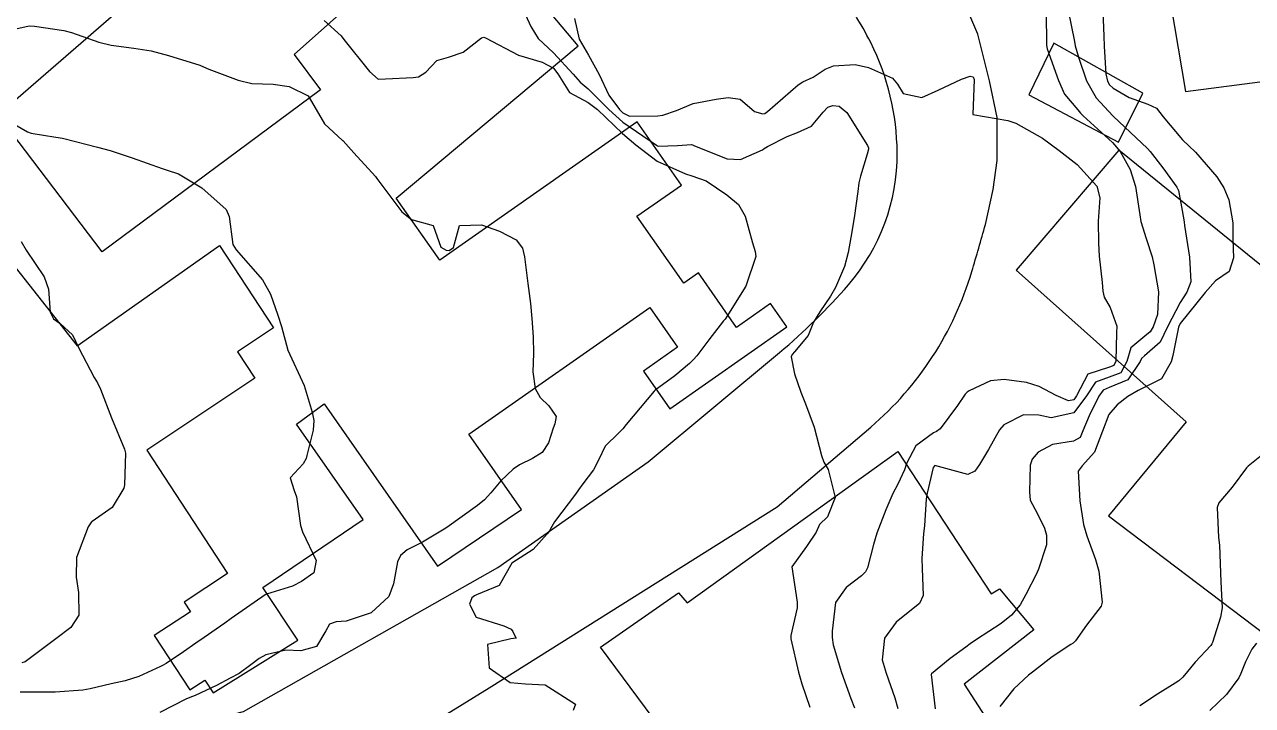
# Model space of a CAD drawing. Header units: metres. Extents: x 318500 to 325275, y 7408834 to 7428799.
# Drawn here: x 322984.7 to 323054.9, y 7421016.7 to 7421055.6 of the extents above; entities that cross this region are included whole.
import ezdxf

# ---------------------------------------------------------------- set-up
doc = ezdxf.new("R2010")
doc.units = ezdxf.units.M
doc.header["$MEASUREMENT"] = 0
for name, color, linetype in [('Curvas de Nivel 1m', 11, 'Continuous'), ('Curvas de Nivel 5m', 15, 'Continuous'), ('Edificações', 30, 'Continuous'), ('Vias Primárias', 230, 'Continuous')]:
    doc.layers.add(name, color=color, linetype=linetype)

msp = doc.modelspace()

# ---------------------------------------------------------------- linework, layer by layer
at = {"layer": 'Curvas de Nivel 1m', "flags": 128}
for points, elevation in [([(323013.01, 7421056.859), (323013.608, 7421055.521), (323014.026, 7421054.844), (323014.918, 7421054.016), (323016.039, 7421052.813), (323016.438, 7421052.349), (323016.892, 7421051.963), (323018.071, 7421050.788), (323018.869, 7421050.054), (323020.796, 7421048.751), (323020.849, 7421048.714), (323020.901, 7421048.697), (323022.003, 7421048.733), (323022.794, 7421048.778), (323022.851, 7421048.769), (323022.973, 7421048.719), (323024.839, 7421047.973), (323025.597, 7421047.93), (323026.847, 7421048.491), (323026.958, 7421048.559), (323027.143, 7421048.666), (323028.26, 7421049.248), (323028.863, 7421049.475), (323029.658, 7421049.842), (323030.317, 7421050.626), (323030.585, 7421050.921), (323030.884, 7421051.023), (323031.242, 7421050.973), (323031.668, 7421050.608), (323032.852, 7421048.731), (323032.913, 7421048.589), (323032.917, 7421048.521), (323032.845, 7421048.237), (323032.45, 7421046.971), (323032.371, 7421046.597), (323032.309, 7421046.091), (323032.1, 7421044.6), (323031.912, 7421043.474), (323031.747, 7421042.605), (323031.548, 7421041.818), (323031.021, 7421040.616), (323030.735, 7421040.121), (323030.128, 7421039.224), (323029.769, 7421038.63), (323029.464, 7421037.877), (323028.694, 7421036.936), (323028.547, 7421036.788), (323028.503, 7421036.643), (323028.676, 7421035.687), (323029.05, 7421034.636), (323029.323, 7421033.964), (323029.816, 7421032.628), (323030.23, 7421031.01), (323030.367, 7421030.622), (323030.604, 7421030.21), (323031.015, 7421028.613), (323030.569, 7421027.507), (323030.115, 7421027.074), (323029.917, 7421026.626), (323029.363, 7421025.816), (323028.53, 7421024.64), (323028.833, 7421022.637), (323028.829, 7421022.304), (323028.481, 7421020.729), (323028.469, 7421020.64), (323028.479, 7421020.542), (323028.915, 7421018.635), (323029.11, 7421017.963), (323029.562, 7421016.629)], 766), ([(323043.067, 7421056.35), (323043.081, 7421054.458), (323043.124, 7421054.26), (323043.769, 7421052.447), (323044.121, 7421051.67), (323044.883, 7421050.767), (323045.035, 7421050.581), (323045.177, 7421050.426), (323046.858, 7421048.904), (323047.301, 7421048.395), (323047.868, 7421047.356), (323048.183, 7421046.386), (323048.423, 7421044.765), (323048.484, 7421044.383), (323048.785, 7421043.407), (323049.121, 7421042.375), (323049.227, 7421041.909), (323049.488, 7421040.369), (323049.434, 7421039.077), (323049.178, 7421038.373), (323049.017, 7421038.074), (323048.712, 7421037.823), (323047.917, 7421037.173), (323047.686, 7421036.39), (323047.335, 7421035.739), (323046.676, 7421035.49), (323045.884, 7421035.199), (323045.374, 7421034.419), (323044.65, 7421033.451), (323043.353, 7421033.156), (323042.648, 7421033.309), (323041.782, 7421033.335), (323040.643, 7421032.759), (323040.402, 7421032.484), (323039.766, 7421031.35), (323039.264, 7421030.5), (323038.993, 7421030.115), (323038.601, 7421029.93), (323036.71, 7421030.437), (323036.607, 7421030.321), (323036.268, 7421028.86), (323036.22, 7421028.544), (323036.116, 7421026.993), (323036.064, 7421026.545), (323035.967, 7421025.118), (323035.982, 7421024.545), (323036.033, 7421023.019), (323035.829, 7421022.547), (323035.083, 7421021.965), (323034.489, 7421021.484), (323033.826, 7421020.57), (323033.699, 7421019.334), (323033.916, 7421018.568), (323034.429, 7421017.164), (323034.596, 7421016.558)], 764), ([(323044.335, 7421056.439), (323044.686, 7421054.681), (323044.729, 7421054.433), (323044.92, 7421053.771), (323045.382, 7421052.423), (323045.928, 7421051.453), (323046.88, 7421050.421), (323046.904, 7421050.4), (323048.853, 7421048.561), (323049.019, 7421048.377), (323049.746, 7421047.457), (323050.541, 7421046.354), (323050.626, 7421046.161), (323050.809, 7421045.215), (323050.941, 7421044.488), (323050.96, 7421044.348), (323050.982, 7421044.162), (323051.266, 7421042.343), (323051.341, 7421040.933), (323051.118, 7421040.344), (323050.734, 7421039.751), (323050.007, 7421038.361), (323049.577, 7421037.497), (323048.695, 7421036.709), (323048.521, 7421036.553), (323048.445, 7421036.382), (323047.737, 7421035.327), (323046.667, 7421034.891), (323046.32, 7421034.75), (323046.08, 7421034.409), (323045.52, 7421033.288), (323045.174, 7421032.422), (323045.013, 7421032.046), (323044.631, 7421031.834), (323043.428, 7421031.648), (323042.621, 7421031.199), (323042.27, 7421030.809), (323042.147, 7421030.465), (323042.108, 7421028.944), (323042.149, 7421028.464), (323042.572, 7421027.674), (323042.973, 7421026.863), (323043.086, 7421026.452), (323043.092, 7421025.912), (323042.61, 7421024.459), (323042.583, 7421024.405), (323042.528, 7421024.296), (323041.912, 7421023.063), (323041.592, 7421022.469), (323041.091, 7421021.877), (323040.489, 7421021.411), (323039.085, 7421020.501), (323038.735, 7421020.247), (323038.473, 7421020.053), (323037.575, 7421019.412), (323036.508, 7421018.539), (323036.497, 7421018.491), (323036.726, 7421016.535)], 763), ([(323046.305, 7421056.41), (323046.374, 7421054.973), (323046.392, 7421054.408), (323046.483, 7421052.83), (323046.582, 7421052.405), (323046.694, 7421052.2), (323046.896, 7421052.007), (323047.805, 7421051.477), (323048.887, 7421051.084), (323049.371, 7421050.859), (323049.755, 7421050.367), (323050.861, 7421049.059), (323051.614, 7421048.339), (323052.829, 7421046.94), (323053.23, 7421046.316), (323053.511, 7421045.615), (323053.73, 7421044.311), (323053.743, 7421043.353), (323053.777, 7421042.31), (323053.538, 7421041.532), (323052.75, 7421040.993), (323052.162, 7421040.329), (323050.722, 7421038.549), (323050.634, 7421038.351), (323050.315, 7421036.736), (323050.206, 7421036.357), (323049.654, 7421035.386), (323048.668, 7421034.895), (323048.32, 7421034.729), (323047.741, 7421034.389), (323047.134, 7421033.917), (323046.65, 7421033.362), (323046.282, 7421032.405), (323045.834, 7421031.199), (323045.118, 7421030.422), (323044.906, 7421030.125), (323044.986, 7421028.424), (323045.211, 7421027.065), (323045.388, 7421026.418), (323045.881, 7421025.069), (323046.071, 7421024.407), (323046.272, 7421022.635), (323046.21, 7421022.404), (323045.383, 7421021.311), (323044.741, 7421020.426), (323044.612, 7421020.294), (323044.477, 7421020.203), (323043.414, 7421019.497), (323042.455, 7421018.76), (323042.285, 7421018.629), (323042.066, 7421018.464), (323041.229, 7421017.681), (323040.423, 7421016.664)], 762), ([(322983.488, 7421055.252), (322984.933, 7421055.561), (322985.25, 7421055.543), (322986.931, 7421055.305), (322987.368, 7421055.196), (322988.922, 7421054.644), (322989.625, 7421054.464), (322990.917, 7421054.301), (322991.907, 7421054.143), (322992.911, 7421053.871), (322994.692, 7421053.313), (322994.902, 7421053.231), (322995.217, 7421053.095), (322996.891, 7421052.456), (322997.671, 7421052.275), (322998.888, 7421052.237), (322999.807, 7421052.11), (323000.878, 7421051.563), (323001.217, 7421051.015), (323001.813, 7421049.959), (323002.85, 7421049.022), (323002.87, 7421049.009), (323002.889, 7421048.989), (323003.507, 7421048.313), (323004.728, 7421046.961), (323004.818, 7421046.848), (323006.247, 7421044.945), (323006.786, 7421044.494), (323008.026, 7421044.159), (323008.471, 7421042.914), (323008.768, 7421042.75), (323008.947, 7421042.727), (323009.195, 7421042.904), (323009.528, 7421044.159), (323010.79, 7421044.192), (323011.821, 7421043.833), (323012.777, 7421043.338), (323013.129, 7421042.855), (323013.251, 7421042.365), (323013.441, 7421040.849), (323013.586, 7421039.704), (323013.672, 7421038.846), (323013.755, 7421037.793), (323013.767, 7421036.844), (323013.721, 7421035.797), (323013.862, 7421034.842), (323014.139, 7421034.322), (323014.65, 7421033.841), (323015.058, 7421033.238), (323014.982, 7421032.825), (323014.898, 7421032.565), (323014.624, 7421031.739), (323014.261, 7421031.19), (323013.706, 7421030.844), (323012.975, 7421030.484), (323012.601, 7421030.238), (323011.9, 7421029.557), (323011.325, 7421028.873), (323010.966, 7421028.486), (323010.573, 7421028.163), (323008.808, 7421026.906), (323008.663, 7421026.804), (323008.557, 7421026.735), (323007.421, 7421026.053), (323006.54, 7421025.618), (323006.168, 7421025.303), (323006, 7421024.938), (323005.767, 7421023.685), (323005.489, 7421022.945), (323004.491, 7421022.022), (323003.056, 7421021.551), (323002.485, 7421021.51), (323002.098, 7421021.38), (323001.901, 7421020.996), (323001.372, 7421020.095), (323000.462, 7421019.839), (322999.605, 7421019.881), (322998.459, 7421019.613), (322998.096, 7421019.405), (322997.607, 7421019.053), (322996.945, 7421018.56), (322996.438, 7421018.277), (322995.643, 7421017.867), (322994.423, 7421017.3), (322994.273, 7421017.242), (322993.931, 7421017.097), (322992.412, 7421016.326)], 768), ([(323001.799, 7421055.868), (323002.768, 7421054.992), (323002.927, 7421054.791), (323004.384, 7421052.968), (323004.893, 7421052.511), (323005.303, 7421052.547), (323006.895, 7421052.622), (323007.186, 7421052.646), (323007.616, 7421052.929), (323008.246, 7421053.584), (323008.913, 7421053.785), (323009.751, 7421054.064), (323010.793, 7421054.882), (323010.93, 7421054.917), (323011.018, 7421054.879), (323012.916, 7421053.898), (323014.261, 7421053.489), (323014.905, 7421053.148), (323015.158, 7421052.826), (323015.828, 7421051.754), (323016.884, 7421051.187), (323017.416, 7421050.795), (323018.86, 7421049.42), (323019.614, 7421048.769), (323020.836, 7421047.837), (323022.45, 7421047.101), (323022.824, 7421047.005), (323023.631, 7421046.712), (323024.812, 7421045.902), (323025.477, 7421045.36), (323025.87, 7421044.684), (323026.288, 7421043.167), (323026.446, 7421042.675), (323026.475, 7421042.384), (323025.907, 7421040.682), (323024.721, 7421038.804), (323024.672, 7421038.749), (323024.633, 7421038.701), (323023.785, 7421037.628), (323023.103, 7421036.716), (323022.915, 7421036.489), (323022.683, 7421036.262), (323021.842, 7421035.563), (323020.73, 7421034.749), (323020.659, 7421034.687), (323019.055, 7421032.774), (323018.873, 7421032.539), (323018.633, 7421032.296), (323017.871, 7421031.538), (323017.497, 7421030.791), (323017.199, 7421030.196), (323016.589, 7421029.383), (323016.345, 7421029.043), (323016.174, 7421028.806), (323014.97, 7421027.23), (323014.742, 7421026.827), (323014.679, 7421026.707), (323014.556, 7421026.533), (323013.743, 7421025.641), (323012.53, 7421024.86), (323011.795, 7421023.583), (323010.502, 7421023.04), (323010.386, 7421022.997), (323010.234, 7421022.884), (323010.118, 7421022.507), (323010.489, 7421021.78), (323012.072, 7421021.276), (323012.482, 7421021.094), (323012.581, 7421020.959), (323012.632, 7421020.858), (323012.767, 7421020.565), (323012.475, 7421020.526), (323011.135, 7421020.205), (323011.242, 7421018.868), (323012.438, 7421018.045), (323013.308, 7421017.971), (323014.436, 7421017.912), (323016.17, 7421016.804), (323016.04, 7421016.43)], 767), ([(322983.759, 7421050.147), (322984.853, 7421049.519), (322985.053, 7421049.428), (322986.456, 7421049.206), (322986.849, 7421049.145), (322986.918, 7421049.13), (322988.842, 7421048.642), (322989.574, 7421048.434), (322990.833, 7421048.027), (322992.534, 7421047.415), (322992.823, 7421047.325), (322993.468, 7421047.114), (322994.808, 7421046.303), (322996.202, 7421045.079), (322996.377, 7421044.667), (322996.583, 7421043.073), (322996.765, 7421042.766), (322998.271, 7421041.047), (322998.728, 7421040.231), (322999.158, 7421039.036), (322999.354, 7421038.383), (322999.716, 7421037.03), (323000.66, 7421035.02), (323001.116, 7421033.485), (323001.203, 7421033.012), (323001.18, 7421032.463), (323000.816, 7421031.008), (323000.768, 7421030.848), (323000.603, 7421030.535), (322999.868, 7421029.744), (323000.095, 7421029.017), (323000.216, 7421028.655), (323000.449, 7421027.012), (323000.555, 7421026.644), (323001.348, 7421025.002), (323001.217, 7421024.305), (323000.512, 7421023.806), (322999.984, 7421023.542), (322998.501, 7421023.094), (322998.469, 7421023.072), (322998.432, 7421023.041), (322996.486, 7421021.693), (322996.122, 7421021.436), (322995.623, 7421021.079), (322994.945, 7421020.613), (322994.468, 7421020.281), (322993.769, 7421019.791), (322992.764, 7421019.115), (322992.563, 7421019.004), (322992.447, 7421018.949), (322991.2, 7421018.377), (322990.435, 7421018.14), (322989.621, 7421017.969), (322988.428, 7421017.675), (322988, 7421017.603), (322986.424, 7421017.491), (322986.148, 7421017.481), (322984.424, 7421017.493)], 769), ([(323055.672, 7421031.237), (323054.611, 7421030.394), (323054.56, 7421030.351), (323054.522, 7421030.301), (323053.693, 7421029.21), (323052.938, 7421028.316), (323052.845, 7421028.049), (323052.929, 7421026.316), (323052.976, 7421025.893), (323053.033, 7421024.315), (323053.044, 7421023.793), (323053.133, 7421022.314), (323053.034, 7421021.775), (323052.569, 7421020.319), (323052.544, 7421020.254), (323052.477, 7421020.15), (323051.587, 7421019.209), (323050.88, 7421018.344), (323050.655, 7421018.139), (323050.445, 7421018), (323049.438, 7421017.362), (323048.425, 7421016.7)], 761)]:
    msp.add_lwpolyline(points, dxfattribs=dict(at, elevation=elevation))
at = {"layer": 'Curvas de Nivel 5m', "flags": 128}
for points, elevation in [([(323016.115, 7421055.986), (323016.385, 7421054.808), (323016.916, 7421053.885), (323017.516, 7421052.794), (323018.074, 7421051.602), (323018.682, 7421050.782), (323018.877, 7421050.595), (323019.247, 7421050.402), (323020.875, 7421050.425), (323021.152, 7421050.469), (323021.933, 7421050.734), (323022.884, 7421051.131), (323024.209, 7421051.384), (323024.888, 7421051.47), (323025.571, 7421051.374), (323026.396, 7421050.677), (323026.878, 7421050.544), (323026.983, 7421050.564), (323027.148, 7421050.666), (323028.896, 7421052.204), (323029.169, 7421052.365), (323029.748, 7421052.632), (323030.444, 7421053.088), (323030.91, 7421053.274), (323032.155, 7421053.358), (323032.909, 7421053.196), (323034.277, 7421052.569), (323034.576, 7421052.244), (323034.891, 7421051.697), (323035.967, 7421051.471), (323036.894, 7421051.893), (323038.234, 7421052.52), (323038.72, 7421052.696), (323038.902, 7421052.656), (323038.956, 7421052.509), (323038.88, 7421050.51), (323040.875, 7421050.165), (323041.335, 7421050.013), (323042.86, 7421049.143), (323043.816, 7421048.446), (323044.838, 7421047.648), (323045.957, 7421046.413), (323046.135, 7421045.732), (323046.047, 7421044.411), (323046.052, 7421043.139), (323046.105, 7421042.41), (323046.262, 7421040.892), (323046.304, 7421040.407), (323046.387, 7421040.056), (323046.731, 7421039.467), (323047.113, 7421038.396), (323047.091, 7421038.02), (323047.044, 7421036.396), (323046.933, 7421036.151), (323046.685, 7421036.064), (323045.446, 7421035.651), (323044.804, 7421034.428), (323044.658, 7421034.187), (323044.355, 7421034.133), (323043.641, 7421034.445), (323042.667, 7421034.951), (323041.951, 7421035.187), (323040.673, 7421035.362), (323039.891, 7421035.272), (323038.663, 7421034.701), (323038.545, 7421034.628), (323038.44, 7421034.513), (323038.011, 7421033.877), (323037.014, 7421032.534), (323036.799, 7421032.377), (323036.637, 7421032.308), (323035.619, 7421031.556), (323035.094, 7421030.555), (323034.972, 7421030.189), (323034.592, 7421029.37), (323034.308, 7421028.84), (323034.194, 7421028.566), (323033.914, 7421027.911), (323033.382, 7421026.578), (323033.2, 7421025.931), (323032.851, 7421024.585), (323032.75, 7421024.364), (323032.523, 7421024.143), (323031.643, 7421023.473), (323031.033, 7421022.612), (323030.837, 7421020.968), (323030.841, 7421020.615), (323030.897, 7421020.191), (323031.375, 7421018.606), (323031.9, 7421017.126), (323032.11, 7421016.595)], 765), ([(322984.483, 7421043.233), (322984.763, 7421042.745), (322985.797, 7421041.214), (322986.041, 7421040.521), (322986.147, 7421039.208), (322986.328, 7421038.828), (322986.704, 7421038.551), (322987.408, 7421037.9), (322987.751, 7421037.184), (322988.665, 7421035.475), (322988.85, 7421035.168), (322989.011, 7421034.81), (322989.646, 7421033.16), (322990.382, 7421031.382), (322990.439, 7421031.152), (322990.395, 7421029.339), (322990.36, 7421029.152), (322989.681, 7421028.041), (322988.551, 7421027.246), (322988.508, 7421027.213), (322988.472, 7421027.171), (322988.307, 7421026.933), (322987.654, 7421025.183), (322987.631, 7421024.066), (322987.767, 7421023.181), (322987.771, 7421021.89), (322987.327, 7421021.187), (322986.463, 7421020.535), (322984.719, 7421019.226), (322984.513, 7421019.166)], 770), ([(323055.091, 7421020.291), (323054.833, 7421019.936), (323054.464, 7421019.219), (323054.204, 7421018.553), (323054.084, 7421018.304), (323053.386, 7421017.36), (323052.422, 7421016.443)], 760)]:
    msp.add_lwpolyline(points, dxfattribs=dict(at, elevation=elevation))
at = {"layer": 'Edificações'}
for points in [[(323015.454, 7421067.636), (323000.095, 7421053.934), (323001.592, 7421051.909), (322989.104, 7421042.655), (322983.147, 7421050.475), (322993.917, 7421059.819)], [(322979.086, 7421048.163), (322987.678, 7421037.285), (322995.812, 7421043.01), (322998.905, 7421038.315), (322996.843, 7421036.941), (322997.847, 7421035.435), (322991.661, 7421031.313), (322996.278, 7421024.261), (322993.797, 7421022.636), (322994.16, 7421022.082), (322992.084, 7421020.723), (322994.121, 7421017.612), (322994.98, 7421018.174), (322995.455, 7421017.449), (323000.297, 7421020.459), (322998.288, 7421023.472), (323004.03, 7421027.346), (323000.226, 7421032.809), (323001.805, 7421033.957), (323008.276, 7421024.694), (323013.085, 7421027.922), (323010.07, 7421032.226), (323020.413, 7421039.47), (323022.005, 7421037.196), (323020.06, 7421035.834), (323021.566, 7421033.683), (323028.255, 7421038.367), (323027.322, 7421039.699), (323025.372, 7421038.333), (323023.19, 7421041.449), (323022.352, 7421040.862), (323019.678, 7421044.681), (323022.225, 7421046.465), (323019.697, 7421050.075), (323008.411, 7421042.172), (323005.923, 7421045.725), (323016.319, 7421054.419), (323013.168, 7421058.187)], [(323020.607, 7421015.994), (323017.599, 7421020.066), (323022.062, 7421023.169), (323022.547, 7421022.587), (323034.587, 7421031.248), (323039.923, 7421023.102), (323040.408, 7421023.393), (323042.361, 7421021.043), (323038.383, 7421017.94), (323041.197, 7421013.576)]]:
    msp.add_lwpolyline(points, dxfattribs=at)
for points in [[(323049.122, 7421063.1), (323051.027, 7421051.814), (323065.985, 7421053.765), (323064.217, 7421065.098)], [(323043.5, 7421054.572), (323042.072, 7421051.622), (323047.213, 7421048.911), (323048.593, 7421051.718)], [(323041.346, 7421041.606), (323051.081, 7421032.932), (323046.626, 7421027.563), (323058.172, 7421018.813), (323061.567, 7421023.414), (323059.605, 7421024.923), (323061.115, 7421027.035), (323059.756, 7421028.166), (323063.613, 7421032.852), (323063.161, 7421033.154), (323064.066, 7421034.361), (323065.425, 7421033.606), (323068.971, 7421040.394), (323065.198, 7421042.506), (323063.915, 7421039.791), (323058.105, 7421039.64), (323047.229, 7421048.472)]]:
    msp.add_lwpolyline(points, close=True, dxfattribs=at)
at = {"layer": 'Vias Primárias'}
for points in [[(323715.644, 7420145.548, 0), (323709.04, 7420132.939)], [(323831.088, 7420001.787, 0), (323833.844, 7420008.443, 0.220888)], [(323214.165, 7420944.208), (323201.806, 7420939.257, 0.444431), (323201.432, 7420938.242, 0.099943), (323205.069, 7420933.766, 0), (323207.298, 7420931.929, 0.020742)], [(322982.448, 7421000), (322995.559, 7421008.052), (323011.242, 7421017.734), (323027.703, 7421028.075), (323033.044, 7421032.637, 0.1446), (323038.821, 7421041.522, 0.003898), (323039.6, 7421044.214), (323040.044, 7421046.213), (323040.267, 7421047.879), (323040.267, 7421050.322), (323039.822, 7421052.432), (323039.156, 7421055.097), (323038.267, 7421057.207), (323036.711, 7421059.539), (323035.378, 7421061.538), (323033.489, 7421063.426), (323030.823, 7421065.203), (323016.473, 7421074.887), (323005.24, 7421081.449), (322994.13, 7421086.446), (322984.463, 7421090.555)], [(322945.388, 7421034.753), (322969.327, 7421022.722), (322979.883, 7421017.841, 0.090573), (322988.904, 7421015.514, 0.088534), (322997.19, 7421016.386), (323011.736, 7421024.602), (323020.326, 7421030.642), (323027.826, 7421036.898, 0.040442), (323031.762, 7421040.762, 0.181981), (323034.553, 7421048.316, 0.115275), (323033.041, 7421054.61, 0.048418), (323031.058, 7421057.76), (323026.404, 7421061.945), (323019.079, 7421066.943), (323014.079, 7421069.848), (323001.386, 7421077.533), (322994.409, 7421081.252), (322984.863, 7421085.561), (322979.407, 7421088.085, 0.137608), (322977.992, 7421088.313, 0.05111), (322975.288, 7421087.946), (322955.396, 7421073.814), (322933.076, 7421059.626)]]:
    msp.add_lwpolyline(points, format="xyb", dxfattribs=at)

doc.saveas('drawing.dxf')
